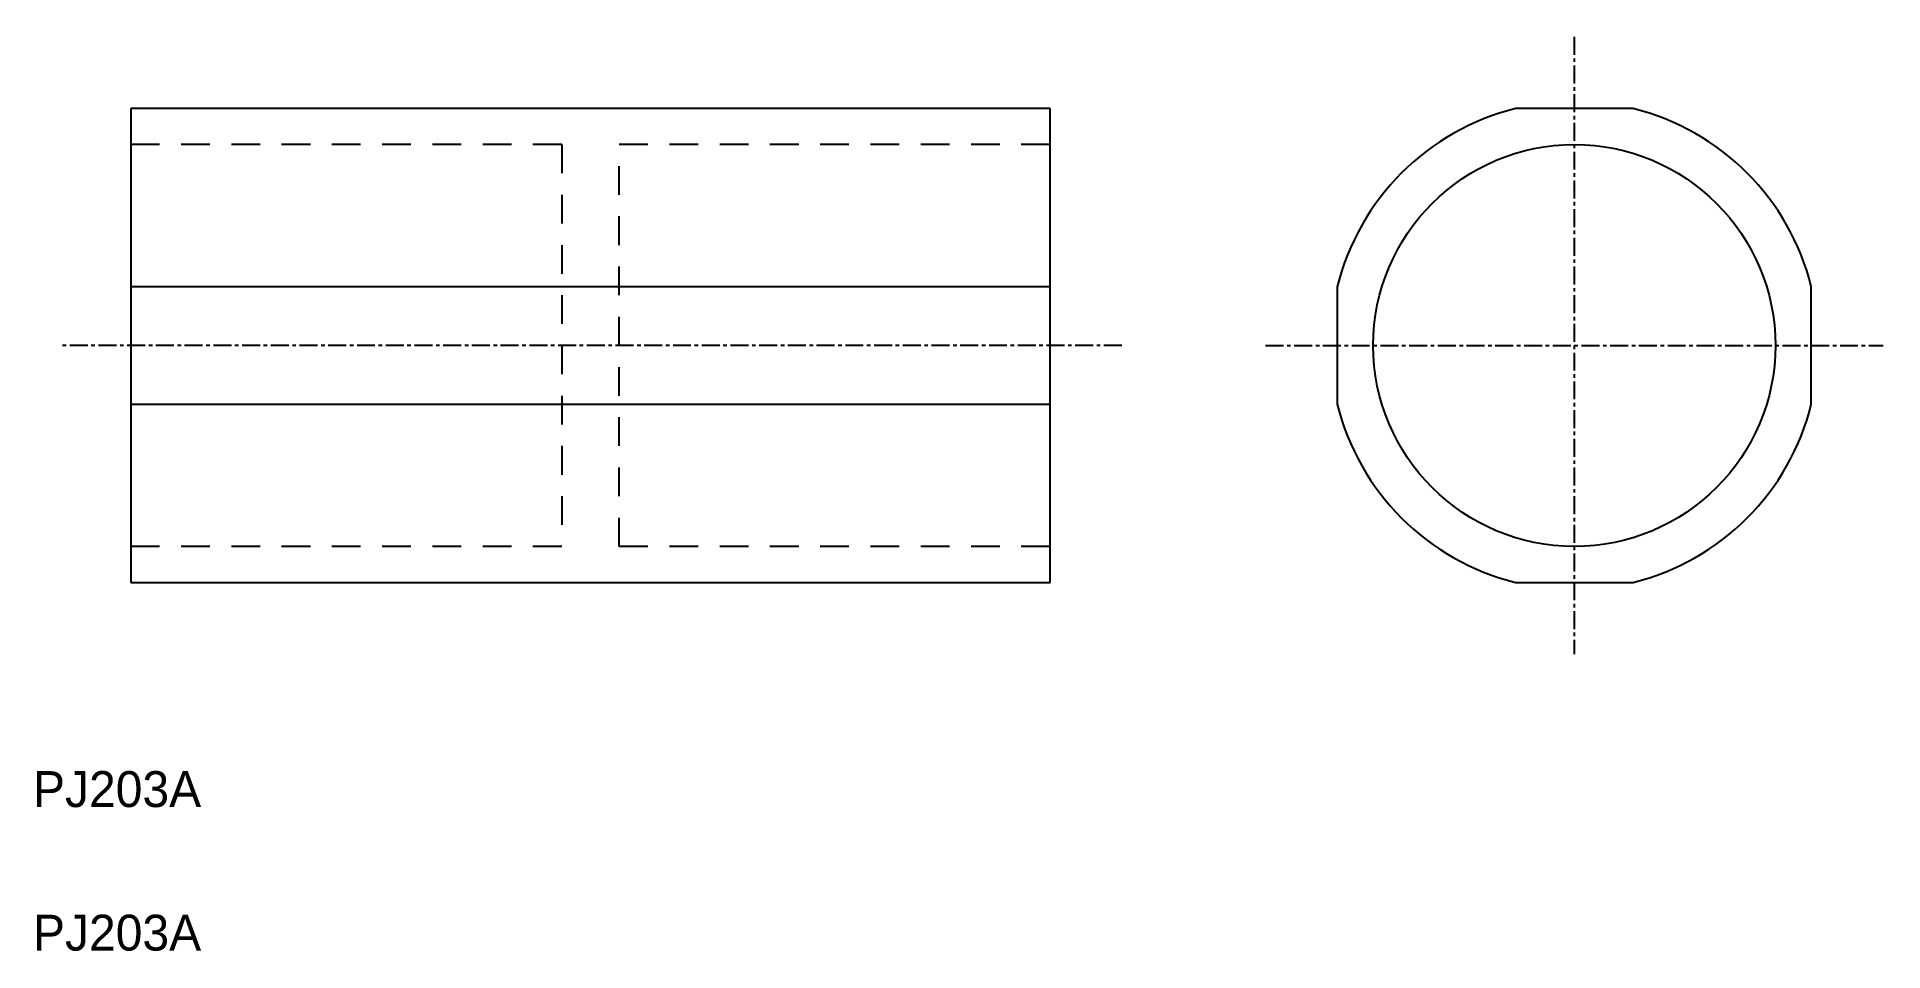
# Model space of a CAD drawing. Extents: x 0 to 129, y 0 to 64.
import ezdxf

# ---------------------------------------------------------------- set-up
doc = ezdxf.new("R2010")
doc.units = 0
doc.linetypes.add('CENTER', pattern=[2, 1.25, -0.25, 0.25, -0.25])
doc.linetypes.add('DASHED', pattern=[3.5, 2, -1.5])
doc.layers.get('0').update_dxf_attribs({"linetype": 'CONTINUOUS'})
doc.layers.add('CENTER', color=1, linetype='CENTER')

msp = doc.modelspace()

# ---------------------------------------------------------------- linework, layer by layer
at = {"color": 7, "linetype": 'CONTINUOUS'}
for p, q in [((70.81, 58.65), (6.81, 58.65)), ((6.81, 58.65), (6.81, 25.65)), ((70.81, 25.65), (70.81, 58.65)), ((111.4, 58.65), (103.21, 58.65)), ((70.81, 46.24), (6.81, 46.24)), ((90.81, 46.24), (90.81, 38.05)), ((123.81, 38.05), (123.81, 46.24)), ((70.81, 38.05), (6.81, 38.05)), ((6.81, 25.65), (70.81, 25.65)), ((103.21, 25.65), (111.4, 25.65))]:
    msp.add_line(p, q, dxfattribs=at)
at = {"color": 3, "linetype": 'DASHED'}
for p, q in [((36.81, 56.15), (6.81, 56.15)), ((36.81, 56.15), (36.81, 28.15)), ((70.81, 56.15), (40.81, 56.15)), ((40.81, 28.15), (40.81, 56.15)), ((36.81, 28.15), (6.81, 28.15)), ((70.81, 28.15), (40.81, 28.15))]:
    msp.add_line(p, q, dxfattribs=at)
at = {"color": 7, "linetype": 'CONTINUOUS'}
msp.add_circle((107.31, 42.15), 14, dxfattribs=at)
for start, end in [(103.9306, 166.0694), (13.9306, 76.0694), (193.9306, 256.0694), (283.9306, 346.0694)]:
    msp.add_arc((107.31, 42.15), 17, start, end, dxfattribs=at)
at = {"layer": 'CENTER', "color": 1, "linetype": 'CENTER'}
for p, q in [((107.31, 63.65), (107.31, 20.65)), ((75.81, 42.15), (1.81, 42.15)), ((85.81, 42.15), (128.81, 42.15))]:
    msp.add_line(p, q, dxfattribs=at)

# ---------------------------------------------------------------- texts
at = {"color": 7, "linetype": 'CONTINUOUS'}
for p in [(0, 10), (0, 0)]:
    msp.add_text('PJ203A', height=2.5, dxfattribs=at).set_placement(p)

doc.saveas('drawing.dxf')
